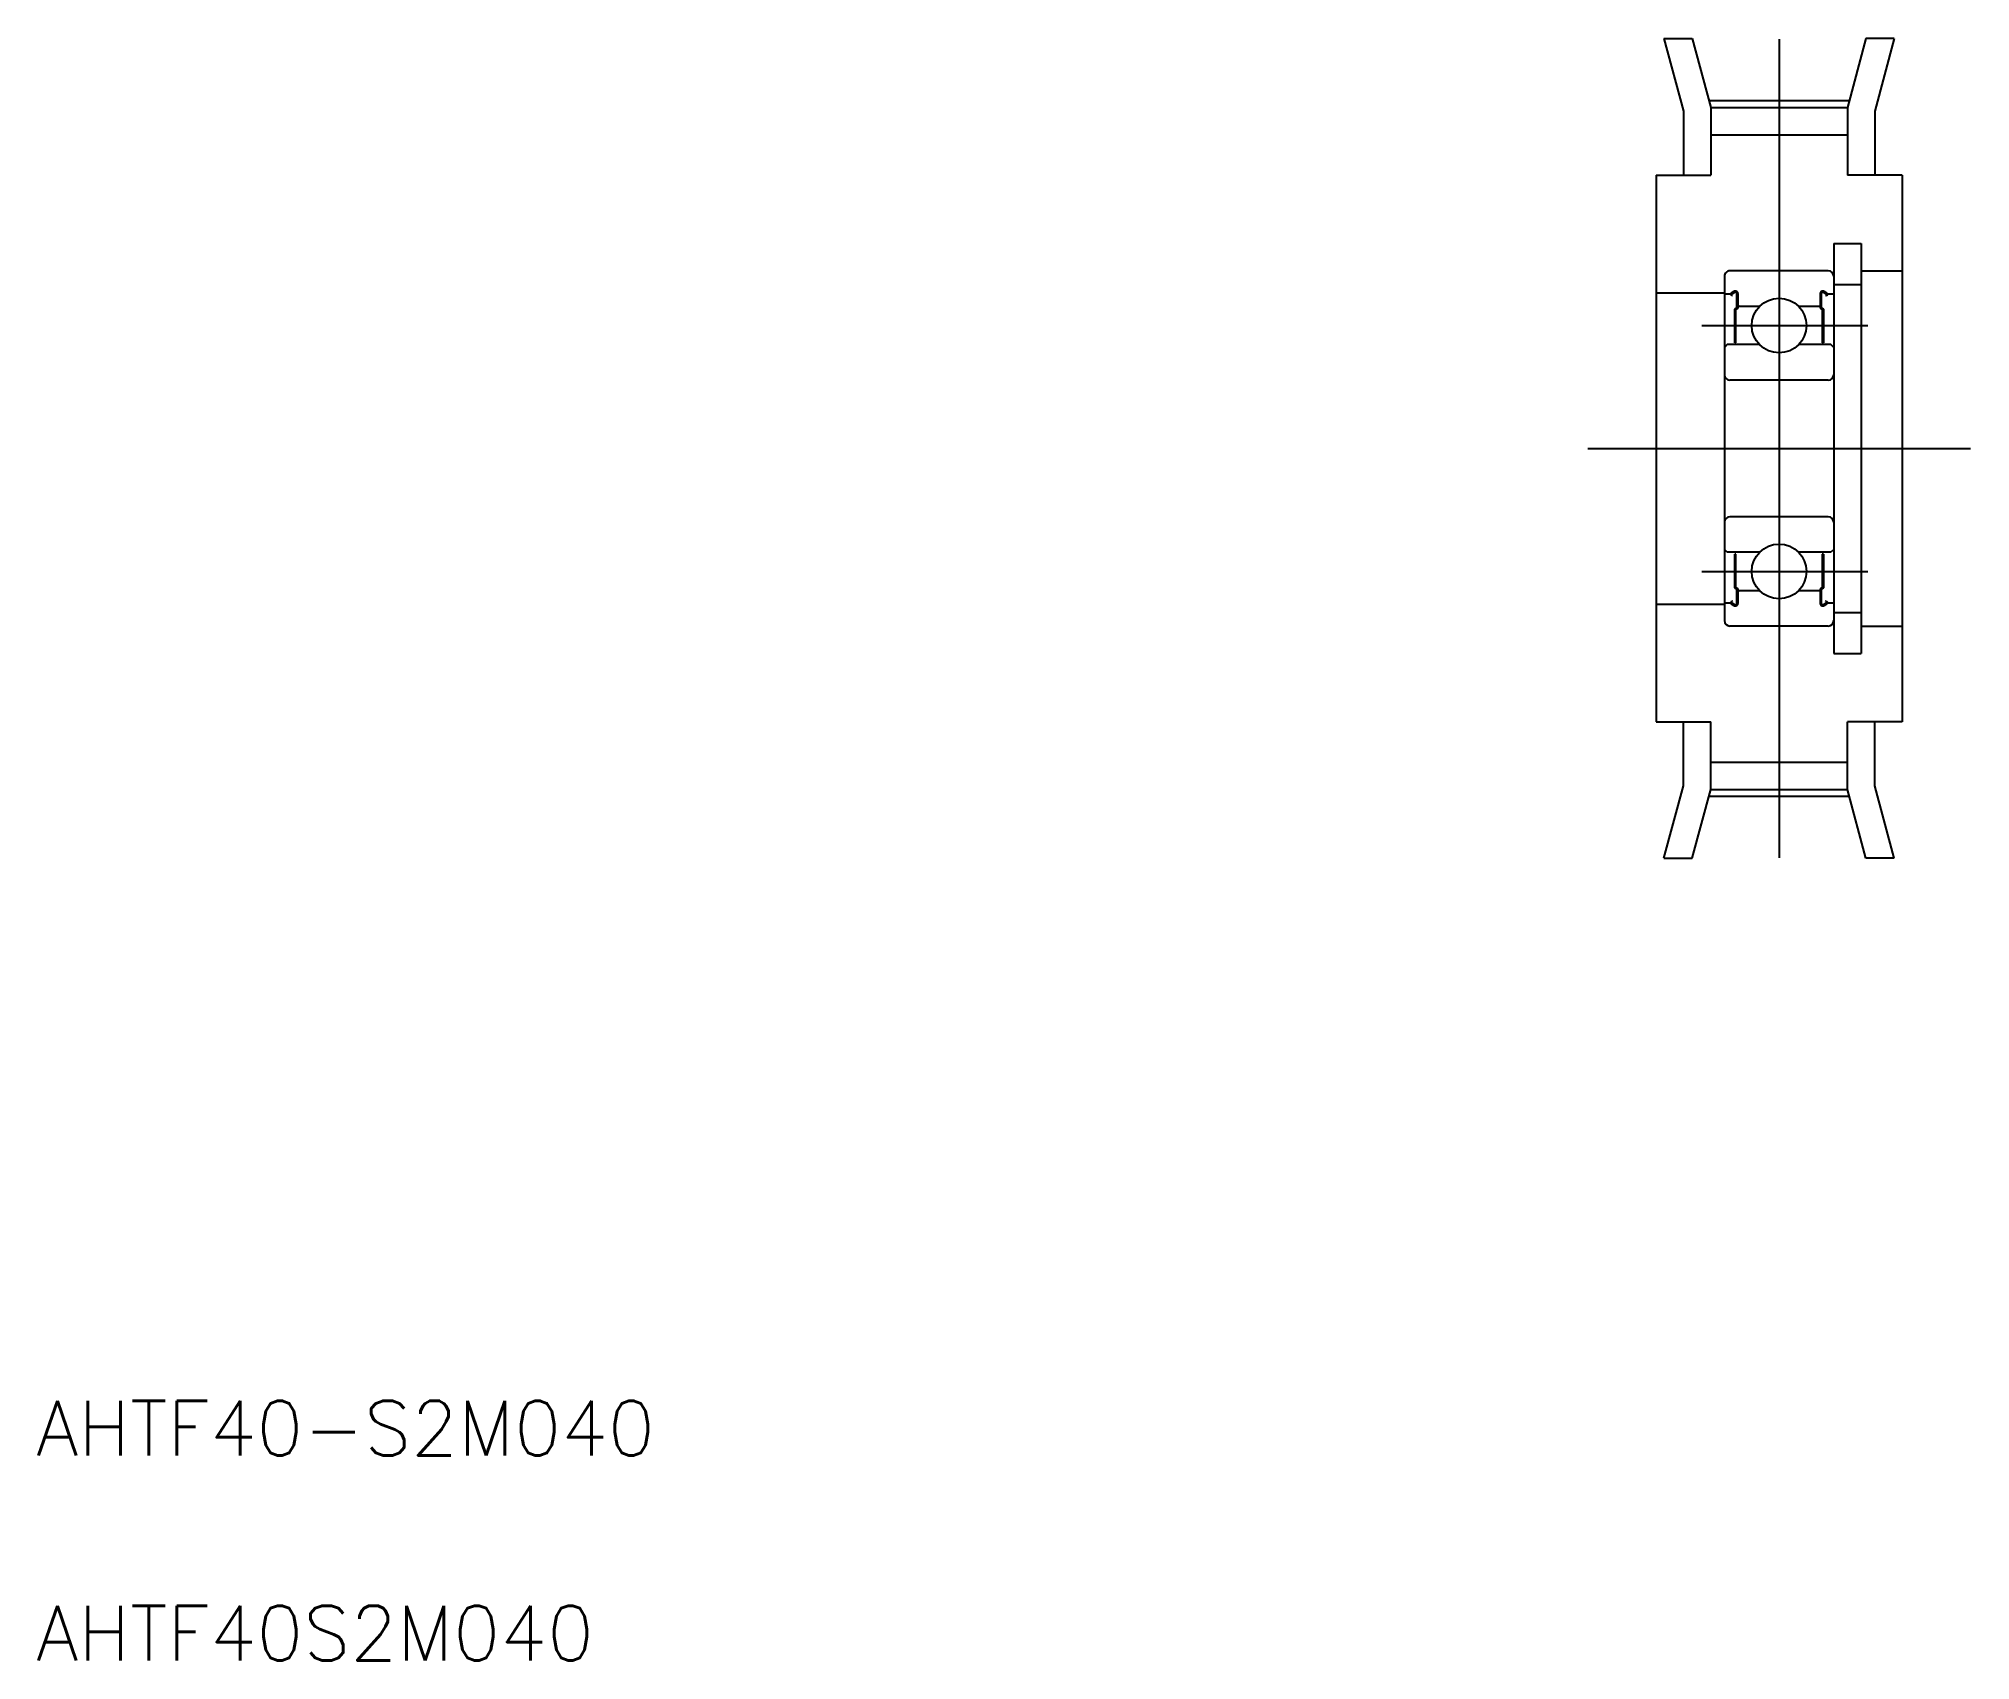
# Model space of a CAD drawing. Extents: x 5.1 to 75.8, y 5 to 64.4.
import ezdxf

# ---------------------------------------------------------------- set-up
doc = ezdxf.new("R2010")
doc.units = 0
doc.linetypes.add('CENTER', pattern=[50.8, 31.75, -6.35, 6.35, -6.35])
doc.layers.get('0').update_dxf_attribs({"linetype": 'CONTINUOUS'})
doc.layers.add('CENTER', color=1, linetype='CENTER')
doc.styles.get("Standard").update_dxf_attribs({"font": 'txt', "bigfont": 'BIGFONT'})

msp = doc.modelspace()

# ---------------------------------------------------------------- linework, layer by layer
at = {"color": 7, "linetype": 'CONTINUOUS'}
for p, q in [((64.555, 64.354), (65.266, 61.702)), ((64.555, 64.354), (65.59, 64.354)), ((65.59, 64.354), (66.266, 61.834)), ((71.941, 64.354), (71.266, 61.834)), ((72.976, 64.354), (71.941, 64.354)), ((72.976, 64.354), (72.266, 61.702)), ((65.266, 61.702), (65.266, 59.354)), ((66.266, 61.834), (71.266, 61.834)), ((66.266, 61.834), (66.266, 59.354)), ((67.516, 61.834), (67.516, 61.834)), ((68.766, 61.834), (68.766, 61.834)), ((71.266, 61.834), (71.266, 59.354)), ((72.266, 61.702), (72.266, 59.354)), ((66.266, 60.834), (71.266, 60.834)), ((64.266, 59.354), (64.266, 39.354)), ((64.266, 59.354), (66.266, 59.354)), ((73.266, 59.354), (71.266, 59.354)), ((73.266, 59.354), (73.266, 39.354)), ((70.766, 56.854), (70.766, 41.854)), ((70.766, 56.854), (71.766, 56.854)), ((71.766, 56.854), (71.766, 41.854)), ((70.566, 55.854), (66.966, 55.854)), ((71.766, 55.854), (73.266, 55.854)), ((66.766, 55.654), (66.766, 43.054)), ((70.766, 55.654), (70.766, 43.054)), ((70.766, 55.354), (71.766, 55.354)), ((64.266, 55.054), (66.766, 55.054)), ((66.766, 55.034), (66.796, 55.004)), ((66.996, 55.004), (66.796, 55.004)), ((67.036, 54.936), (67.01, 54.96)), ((67.11, 55.1), (67.018, 55.038)), ((67.036, 54.936), (67.064, 54.964)), ((67.064, 54.964), (67.038, 54.989)), ((67.132, 55.066), (67.04, 55.005)), ((67.142, 54.452), (67.226, 54.514)), ((67.142, 53.226), (67.142, 54.452)), ((67.182, 54.432), (67.266, 54.494)), ((67.182, 53.226), (67.182, 54.432)), ((67.226, 54.514), (67.226, 55.016)), ((67.266, 54.494), (67.266, 55.016)), ((67.296, 54.554), (67.266, 54.584)), ((68.051, 54.554), (67.296, 54.554)), ((70.236, 54.554), (69.48, 54.554)), ((70.266, 54.584), (70.236, 54.554)), ((70.266, 55.016), (70.266, 54.494)), ((70.266, 54.494), (70.349, 54.432)), ((70.306, 55.016), (70.306, 54.514)), ((70.306, 54.514), (70.389, 54.452)), ((70.349, 54.432), (70.349, 53.226)), ((70.389, 54.452), (70.389, 53.226)), ((70.491, 55.005), (70.399, 55.066)), ((70.514, 55.038), (70.421, 55.1)), ((70.493, 54.989), (70.467, 54.964)), ((70.467, 54.964), (70.495, 54.936)), ((70.521, 54.96), (70.495, 54.936)), ((70.736, 55.004), (70.535, 55.004)), ((70.766, 55.034), (70.736, 55.004)), ((66.866, 53.154), (66.766, 53.054)), ((68.051, 53.154), (66.866, 53.154)), ((67.142, 53.226), (67.182, 53.226)), ((70.666, 53.154), (69.48, 53.154)), ((70.349, 53.226), (70.389, 53.226)), ((70.766, 53.054), (70.666, 53.154)), ((70.566, 51.854), (66.966, 51.854)), ((70.566, 46.854), (66.966, 46.854)), ((66.866, 45.554), (66.766, 45.654)), ((68.051, 45.554), (66.866, 45.554)), ((67.182, 45.481), (67.142, 45.481)), ((67.142, 44.255), (67.142, 45.481)), ((67.182, 44.275), (67.182, 45.481)), ((70.666, 45.554), (69.48, 45.554)), ((70.389, 45.481), (70.349, 45.481)), ((70.349, 45.481), (70.349, 44.275)), ((70.389, 45.481), (70.389, 44.255)), ((70.766, 45.654), (70.666, 45.554)), ((67.226, 44.193), (67.142, 44.255)), ((67.266, 44.213), (67.182, 44.275)), ((67.226, 43.691), (67.226, 44.193)), ((67.266, 43.691), (67.266, 44.213)), ((67.266, 44.124), (67.296, 44.154)), ((67.296, 44.154), (68.051, 44.154)), ((69.48, 44.154), (70.236, 44.154)), ((70.236, 44.154), (70.266, 44.124)), ((70.349, 44.275), (70.266, 44.213)), ((70.266, 44.213), (70.266, 43.691)), ((70.389, 44.255), (70.306, 44.193)), ((70.306, 44.193), (70.306, 43.691)), ((64.266, 43.654), (66.766, 43.654)), ((65.322, 43.654), (65.322, 43.654)), ((65.803, 43.654), (65.803, 43.654)), ((66.766, 43.674), (66.796, 43.704)), ((66.796, 43.704), (66.996, 43.704)), ((67.01, 43.747), (67.036, 43.772)), ((67.018, 43.669), (67.11, 43.608)), ((67.064, 43.743), (67.036, 43.772)), ((67.038, 43.718), (67.064, 43.743)), ((67.04, 43.703), (67.132, 43.641)), ((70.399, 43.641), (70.491, 43.703)), ((70.421, 43.608), (70.514, 43.669)), ((70.495, 43.772), (70.467, 43.743)), ((70.467, 43.743), (70.493, 43.718)), ((70.495, 43.772), (70.521, 43.747)), ((70.535, 43.704), (70.736, 43.704)), ((70.766, 43.674), (70.736, 43.704)), ((70.766, 43.354), (71.766, 43.354)), ((70.566, 42.854), (66.966, 42.854)), ((71.766, 42.854), (73.266, 42.854)), ((70.766, 41.854), (71.766, 41.854)), ((64.266, 39.354), (66.266, 39.354)), ((65.266, 37.005), (65.266, 39.354)), ((66.266, 36.874), (66.266, 39.354)), ((73.266, 39.354), (71.266, 39.354)), ((71.266, 36.874), (71.266, 39.354)), ((72.266, 37.005), (72.266, 39.354)), ((66.266, 37.874), (71.266, 37.874)), ((64.555, 34.354), (65.266, 37.005)), ((65.59, 34.354), (66.266, 36.874)), ((66.266, 36.874), (71.266, 36.874)), ((71.941, 34.354), (71.266, 36.874)), ((72.976, 34.354), (72.266, 37.005)), ((64.555, 34.354), (65.59, 34.354)), ((72.976, 34.354), (71.941, 34.354))]:
    msp.add_line(p, q, dxfattribs=at)
for centre in [(68.766, 53.854), (68.766, 44.854)]:
    msp.add_circle(centre, 1, dxfattribs=at)
for centre, radius, start, end in [((66.966, 55.654), 0.2, 90, 180.00001), ((70.566, 55.654), 0.2, 0, 90), ((67.045, 54.996), 0.05, 123.51921, 226.06067), ((67.045, 54.996), 0.01, 123.5173, 226.06062), ((67.166, 55.016), 0.1, 0, 123.51926), ((67.166, 55.016), 0.06, 0, 123.519), ((70.366, 55.016), 0.1, 56.48067, 179.99989), ((70.366, 55.016), 0.06, 56.48097, 179.99989), ((70.486, 54.996), 0.01, 313.93921, 56.48267), ((70.486, 54.996), 0.05, 313.93921, 56.4807), ((66.966, 52.054), 0.2, 180.00001, 270), ((70.566, 52.054), 0.2, 270, 0), ((66.966, 46.654), 0.2, 90, 180), ((70.566, 46.654), 0.2, 0, 90), ((67.045, 43.711), 0.05, 133.93896, 236.48021), ((67.045, 43.711), 0.01, 133.93744, 236.47961), ((67.166, 43.691), 0.1, 236.48053, 0), ((67.166, 43.691), 0.06, 236.48065, 0), ((70.366, 43.691), 0.1, 179.99995, 303.51929), ((70.366, 43.691), 0.06, 179.99995, 303.51929), ((70.486, 43.711), 0.01, 303.52026, 46.06253), ((70.486, 43.711), 0.05, 303.51953, 46.061), ((66.966, 43.054), 0.2, 180, 270), ((70.566, 43.054), 0.2, 270, 0)]:
    msp.add_arc(centre, radius, start, end, dxfattribs=at)
at = {"layer": 'CENTER', "color": 1, "linetype": 'CENTER'}
for p, q in [((68.766, 64.334), (68.766, 34.374)), ((66.199, 62.084), (71.333, 62.084)), ((65.938, 53.854), (72.018, 53.854)), ((61.766, 49.354), (75.766, 49.354)), ((65.938, 44.854), (72.018, 44.854)), ((66.199, 36.624), (71.333, 36.624))]:
    msp.add_line(p, q, dxfattribs=at)

# ---------------------------------------------------------------- texts
at = {"color": 7, "linetype": 'CONTINUOUS'}
for s, p in [('AHTF40-S2M040', (5, 12.5)), ('AHTF40S2M040', (5, 5))]:
    msp.add_text(s, height=2, dxfattribs=at).set_placement(p)

doc.saveas('drawing.dxf')
